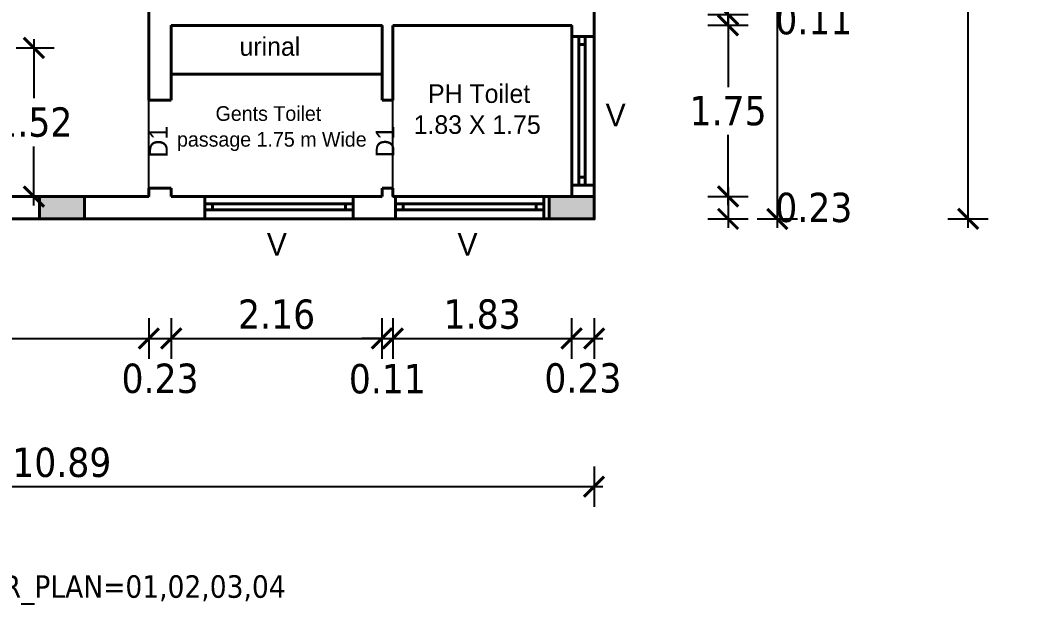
# Model space of a CAD drawing. Header units: metres. Extents: x 2770 to 3790, y -2264 to -643.
# Drawn here: x 3747.72 to 3757.93, y -2263.86 to -2257.88 of the extents above; entities that cross this region are included whole.
import ezdxf

# ---------------------------------------------------------------- set-up
doc = ezdxf.new("R2010")
doc.units = ezdxf.units.M
doc.header["$MEASUREMENT"] = 0
doc.header["$PDMODE"] = 2
for name, color, linetype in [('BLK_1_FLR_1_BLT_UP_AREA', 18, 'Continuous'), ('BLK_1_FLR_1_CARPET_AREA', 18, 'Continuous'), ('BLK_1_FLR_1_REGULAR_ROOM_1', 2, 'Continuous'), ('BLK_1_FLR_1_ROOM_1_LIGHT_VENTILATION_1', 2, 'Continuous'), ('BLK_1_FLR_1_SP_WC', 233, 'Continuous'), ('BLK_1_FLR_1_URINAL', 235, 'Continuous'), ('BLK_1_FLR_1_WATER_CLOSET', 1, 'Continuous')]:
    doc.layers.add(name, color=color, linetype=linetype)
doc.styles.add('CEN-GOT', font='arialbd.ttf')
doc.styles.add('STYLE1', font='tahoma.ttf', dxfattribs={"height": 0.4})
doc.styles.add('STYLE2', font='tahoma.ttf', dxfattribs={"height": 0.3})
doc.dimstyles.new('STY', dxfattribs={"dimscale": 0.9, "dimtxt": 0.23, "dimasz": 0.18, "dimexe": 0.15, "dimexo": 0.6, "dimgap": 0.1, "dimtad": 1, "dimtih": 1, "dimtoh": 1, "dimzin": 0, "dimdsep": 46, "dimtxsty": 'STYLE1', "dimblk": 'CLOSEDBLANK', "dimcen": 0.09375, "dimdle": 0.1, "dimse1": 1, "dimse2": 1, "dimadec": 0, "dimazin": 0, "dimtfac": 1, "dimtmove": 2, "dimatfit": 2, "dimfxl": 0, "dimtolj": 1, "dimtzin": 0, "dimarcsym": 0})

# ---------------------------------------------------------------- blocks, each defined once
blk = doc.blocks.new('_ArchTick')
at = {"color": 0, "lineweight": 0, "const_width": 0.15}
blk.add_lwpolyline([(-0.5, -0.5), (0.5, 0.5)], dxfattribs=at)
blk = doc.blocks.new('*D363')
at = {"color": 0, "lineweight": -2}
for p, q in [((3754.964, -2255.981), (3754.964, -2256.703)), ((3754.757, -2256.071), (3755.171, -2256.071)), ((3754.964, -2257.911), (3754.964, -2257.19)), ((3754.757, -2257.821), (3755.171, -2257.821))]:
    blk.add_line(p, q, dxfattribs=at)
at = {"layer": 'Defpoints', "color": 0, "linetype": 'ByBlock', "lineweight": -3}
for p in [(3752.664, -2256.071), (3753.039, -2257.821), (3754.964, -2257.821)]:
    blk.add_point(p, dxfattribs=at)
at = {"color": 0, "linetype": 'ByBlock', "lineweight": -2, "xscale": 0.207, "yscale": 0.207, "zscale": 0.207}
for p, rotation in [((3754.964, -2256.071), 90), ((3754.964, -2257.821), 270)]:
    blk.add_blockref('_ArchTick', p, dxfattribs=dict(at, rotation=rotation))
at = {"color": 0, "linetype": 'ByBlock', "lineweight": -3, "insert": (3754.964, -2256.946), "char_height": 0.3, "attachment_point": 5, "style": 'STYLE2'}
blk.add_mtext('\\A1;1.75', dxfattribs=at)
blk = doc.blocks.new('*D364')
at = {"color": 0, "lineweight": -2}
for p, q in [((3754.964, -2257.821), (3754.964, -2257.614)), ((3754.757, -2257.821), (3755.171, -2257.821)), ((3754.964, -2257.821), (3754.964, -2257.931)), ((3754.757, -2257.931), (3755.171, -2257.931)), ((3754.964, -2257.931), (3754.964, -2258.138))]:
    blk.add_line(p, q, dxfattribs=at)
at = {"layer": 'Defpoints', "color": 0, "linetype": 'ByBlock', "lineweight": -3}
for p in [(3753.039, -2257.821), (3753.016, -2257.931), (3754.964, -2257.931)]:
    blk.add_point(p, dxfattribs=at)
at = {"color": 0, "linetype": 'ByBlock', "lineweight": -2, "xscale": 0.207, "yscale": 0.207, "zscale": 0.207}
for p, rotation in [((3754.964, -2257.821), 270), ((3754.964, -2257.931), 90)]:
    blk.add_blockref('_ArchTick', p, dxfattribs=dict(at, rotation=rotation))
at = {"color": 0, "linetype": 'ByBlock', "lineweight": -3, "insert": (3755.841, -2257.876), "char_height": 0.3, "attachment_point": 5, "style": 'STYLE2'}
blk.add_mtext('\\A1;0.11', dxfattribs=at)
blk = doc.blocks.new('*D365')
at = {"color": 0, "lineweight": -2}
for p, q in [((3754.964, -2257.841), (3754.964, -2258.563)), ((3754.757, -2257.931), (3755.171, -2257.931)), ((3754.964, -2259.771), (3754.964, -2259.05)), ((3754.757, -2259.681), (3755.171, -2259.681))]:
    blk.add_line(p, q, dxfattribs=at)
at = {"layer": 'Defpoints', "color": 0, "linetype": 'ByBlock', "lineweight": -3}
for p in [(3753.016, -2257.931), (3752.899, -2259.681), (3754.964, -2259.681)]:
    blk.add_point(p, dxfattribs=at)
at = {"color": 0, "linetype": 'ByBlock', "lineweight": -2, "xscale": 0.207, "yscale": 0.207, "zscale": 0.207}
for p, rotation in [((3754.964, -2257.931), 90), ((3754.964, -2259.681), 270)]:
    blk.add_blockref('_ArchTick', p, dxfattribs=dict(at, rotation=rotation))
at = {"color": 0, "linetype": 'ByBlock', "lineweight": -3, "insert": (3754.964, -2258.806), "char_height": 0.3, "attachment_point": 5, "style": 'STYLE2'}
blk.add_mtext('\\A1;1.75', dxfattribs=at)
blk = doc.blocks.new('*D366')
at = {"color": 0, "lineweight": -2}
for p, q in [((3754.964, -2259.591), (3754.964, -2260.001)), ((3754.757, -2259.681), (3755.171, -2259.681)), ((3754.757, -2259.911), (3755.171, -2259.911))]:
    blk.add_line(p, q, dxfattribs=at)
at = {"layer": 'Defpoints', "color": 0, "linetype": 'ByBlock', "lineweight": -3}
for p in [(3752.899, -2259.681), (3752.894, -2259.911), (3754.964, -2259.911)]:
    blk.add_point(p, dxfattribs=at)
at = {"color": 0, "linetype": 'ByBlock', "lineweight": -2, "xscale": 0.207, "yscale": 0.207, "zscale": 0.207}
for p, rotation in [((3754.964, -2259.681), 90), ((3754.964, -2259.911), 270)]:
    blk.add_blockref('_ArchTick', p, dxfattribs=dict(at, rotation=rotation))
at = {"color": 0, "linetype": 'ByBlock', "lineweight": -3, "insert": (3755.841, -2259.796), "char_height": 0.3, "attachment_point": 5, "style": 'STYLE2'}
blk.add_mtext('\\A1;0.23', dxfattribs=at)
blk = doc.blocks.new('*D367')
at = {"color": 0, "lineweight": -2}
for p, q in [((3757.419, -2238.301), (3757.419, -2248.905)), ((3757.212, -2238.391), (3757.626, -2238.391)), ((3757.419, -2260.001), (3757.419, -2249.398)), ((3757.212, -2259.911), (3757.626, -2259.911))]:
    blk.add_line(p, q, dxfattribs=at)
at = {"layer": 'Defpoints', "color": 0, "linetype": 'ByBlock', "lineweight": -3}
for p in [(3752.664, -2238.391), (3752.664, -2259.911), (3757.419, -2259.911)]:
    blk.add_point(p, dxfattribs=at)
at = {"color": 0, "linetype": 'ByBlock', "lineweight": -2, "xscale": 0.207, "yscale": 0.207, "zscale": 0.207}
for p, rotation in [((3757.419, -2238.391), 90), ((3757.419, -2259.911), 270)]:
    blk.add_blockref('_ArchTick', p, dxfattribs=dict(at, rotation=rotation))
at = {"color": 0, "linetype": 'ByBlock', "lineweight": -3, "insert": (3757.419, -2249.151), "char_height": 0.3, "attachment_point": 5, "style": 'STYLE2'}
blk.add_mtext('\\A1;21.52', dxfattribs=at)
blk = doc.blocks.new('*D369')
at = {"color": 0, "lineweight": -2}
for p, q in [((3742.934, -2260.927), (3742.934, -2261.341)), ((3749.039, -2260.927), (3749.039, -2261.341)), ((3742.844, -2261.134), (3749.129, -2261.134))]:
    blk.add_line(p, q, dxfattribs=at)
at = {"layer": 'Defpoints', "color": 0, "linetype": 'ByBlock', "lineweight": -3}
for p in [(3749.039, -2258.446), (3742.934, -2259.137), (3749.039, -2261.134)]:
    blk.add_point(p, dxfattribs=at)
at = {"color": 0, "linetype": 'ByBlock', "lineweight": -2, "xscale": 0.207, "yscale": 0.207, "zscale": 0.207, "rotation": 180}
blk.add_blockref('_ArchTick', (3742.934, -2261.134), dxfattribs=at)
at = {"color": 0, "linetype": 'ByBlock', "lineweight": -2, "xscale": 0.207, "yscale": 0.207, "zscale": 0.207}
blk.add_blockref('_ArchTick', (3749.039, -2261.134), dxfattribs=at)
at = {"color": 0, "linetype": 'ByBlock', "lineweight": -3, "insert": (3745.987, -2260.888), "char_height": 0.3, "attachment_point": 5, "style": 'STYLE2'}
blk.add_mtext('\\A1;6.10', dxfattribs=at)
blk = doc.blocks.new('*D370')
at = {"color": 0, "lineweight": -2}
for p, q in [((3749.039, -2260.927), (3749.039, -2261.341)), ((3749.269, -2260.927), (3749.269, -2261.341)), ((3748.949, -2261.134), (3749.359, -2261.134))]:
    blk.add_line(p, q, dxfattribs=at)
at = {"layer": 'Defpoints', "color": 0, "linetype": 'ByBlock', "lineweight": -3}
for p in [(3749.039, -2258.446), (3749.269, -2258.43), (3749.269, -2261.134)]:
    blk.add_point(p, dxfattribs=at)
at = {"color": 0, "linetype": 'ByBlock', "lineweight": -2, "xscale": 0.207, "yscale": 0.207, "zscale": 0.207, "rotation": 180}
blk.add_blockref('_ArchTick', (3749.039, -2261.134), dxfattribs=at)
at = {"color": 0, "linetype": 'ByBlock', "lineweight": -2, "xscale": 0.207, "yscale": 0.207, "zscale": 0.207}
blk.add_blockref('_ArchTick', (3749.269, -2261.134), dxfattribs=at)
at = {"color": 0, "linetype": 'ByBlock', "lineweight": -3, "insert": (3749.154, -2261.544), "char_height": 0.3, "attachment_point": 5, "style": 'STYLE2'}
blk.add_mtext('\\A1;0.23', dxfattribs=at)
blk = doc.blocks.new('*D371')
at = {"color": 0, "lineweight": -2}
for p, q in [((3749.269, -2260.927), (3749.269, -2261.341)), ((3751.424, -2260.927), (3751.424, -2261.341)), ((3749.179, -2261.134), (3751.514, -2261.134))]:
    blk.add_line(p, q, dxfattribs=at)
at = {"layer": 'Defpoints', "color": 0, "linetype": 'ByBlock', "lineweight": -3}
for p in [(3751.424, -2258.109), (3749.269, -2258.43), (3751.424, -2261.134)]:
    blk.add_point(p, dxfattribs=at)
at = {"color": 0, "linetype": 'ByBlock', "lineweight": -2, "xscale": 0.207, "yscale": 0.207, "zscale": 0.207, "rotation": 180}
blk.add_blockref('_ArchTick', (3749.269, -2261.134), dxfattribs=at)
at = {"color": 0, "linetype": 'ByBlock', "lineweight": -2, "xscale": 0.207, "yscale": 0.207, "zscale": 0.207}
blk.add_blockref('_ArchTick', (3751.424, -2261.134), dxfattribs=at)
at = {"color": 0, "linetype": 'ByBlock', "lineweight": -3, "insert": (3750.346, -2260.888), "char_height": 0.3, "attachment_point": 5, "style": 'STYLE2'}
blk.add_mtext('\\A1;2.16', dxfattribs=at)
blk = doc.blocks.new('*D372')
at = {"color": 0, "lineweight": -2}
for p, q in [((3751.424, -2260.927), (3751.424, -2261.341)), ((3751.534, -2260.927), (3751.534, -2261.341)), ((3751.424, -2261.134), (3751.217, -2261.134)), ((3751.424, -2261.134), (3751.534, -2261.134)), ((3751.534, -2261.134), (3751.741, -2261.134))]:
    blk.add_line(p, q, dxfattribs=at)
at = {"layer": 'Defpoints', "color": 0, "linetype": 'ByBlock', "lineweight": -3}
for p in [(3751.424, -2258.109), (3751.534, -2258.15), (3751.534, -2261.134)]:
    blk.add_point(p, dxfattribs=at)
at = {"color": 0, "linetype": 'ByBlock', "lineweight": -2, "xscale": 0.207, "yscale": 0.207, "zscale": 0.207}
blk.add_blockref('_ArchTick', (3751.424, -2261.134), dxfattribs=at)
at = {"color": 0, "linetype": 'ByBlock', "lineweight": -2, "xscale": 0.207, "yscale": 0.207, "zscale": 0.207, "rotation": 180}
blk.add_blockref('_ArchTick', (3751.534, -2261.134), dxfattribs=at)
at = {"color": 0, "linetype": 'ByBlock', "lineweight": -3, "insert": (3751.479, -2261.548), "char_height": 0.3, "attachment_point": 5, "style": 'STYLE2'}
blk.add_mtext('\\A1;0.11', dxfattribs=at)
blk = doc.blocks.new('*D373')
at = {"color": 0, "lineweight": -2}
for p, q in [((3751.534, -2260.927), (3751.534, -2261.341)), ((3753.364, -2260.927), (3753.364, -2261.341)), ((3751.444, -2261.134), (3753.454, -2261.134))]:
    blk.add_line(p, q, dxfattribs=at)
at = {"layer": 'Defpoints', "color": 0, "linetype": 'ByBlock', "lineweight": -3}
for p in [(3753.364, -2257.931), (3751.534, -2258.15), (3753.364, -2261.134)]:
    blk.add_point(p, dxfattribs=at)
at = {"color": 0, "linetype": 'ByBlock', "lineweight": -2, "xscale": 0.207, "yscale": 0.207, "zscale": 0.207, "rotation": 180}
blk.add_blockref('_ArchTick', (3751.534, -2261.134), dxfattribs=at)
at = {"color": 0, "linetype": 'ByBlock', "lineweight": -2, "xscale": 0.207, "yscale": 0.207, "zscale": 0.207}
blk.add_blockref('_ArchTick', (3753.364, -2261.134), dxfattribs=at)
at = {"color": 0, "linetype": 'ByBlock', "lineweight": -3, "insert": (3752.449, -2260.887), "char_height": 0.3, "attachment_point": 5, "style": 'STYLE2'}
blk.add_mtext('\\A1;1.83', dxfattribs=at)
blk = doc.blocks.new('*D374')
at = {"color": 0, "lineweight": -2}
for p, q in [((3753.364, -2260.927), (3753.364, -2261.341)), ((3753.594, -2260.927), (3753.594, -2261.341)), ((3753.274, -2261.134), (3753.684, -2261.134))]:
    blk.add_line(p, q, dxfattribs=at)
at = {"layer": 'Defpoints', "color": 0, "linetype": 'ByBlock', "lineweight": -3}
for p in [(3753.364, -2257.931), (3753.594, -2257.931), (3753.594, -2261.134)]:
    blk.add_point(p, dxfattribs=at)
at = {"color": 0, "linetype": 'ByBlock', "lineweight": -2, "xscale": 0.207, "yscale": 0.207, "zscale": 0.207, "rotation": 180}
blk.add_blockref('_ArchTick', (3753.364, -2261.134), dxfattribs=at)
at = {"color": 0, "linetype": 'ByBlock', "lineweight": -2, "xscale": 0.207, "yscale": 0.207, "zscale": 0.207}
blk.add_blockref('_ArchTick', (3753.594, -2261.134), dxfattribs=at)
at = {"color": 0, "linetype": 'ByBlock', "lineweight": -3, "insert": (3753.479, -2261.54), "char_height": 0.3, "attachment_point": 5, "style": 'STYLE2'}
blk.add_mtext('\\A1;0.23', dxfattribs=at)
blk = doc.blocks.new('*D393')
at = {"layer": 'BLK_1_FLR_1_ROOM_1_LIGHT_VENTILATION_1', "color": 0, "lineweight": -2}
for p, q in [((3747.863, -2258.073), (3747.863, -2258.677)), ((3747.682, -2258.163), (3748.07, -2258.163)), ((3747.863, -2259.773), (3747.863, -2259.169)), ((3747.682, -2259.683), (3748.07, -2259.683))]:
    blk.add_line(p, q, dxfattribs=at)
at = {"layer": 'Defpoints', "color": 0, "linetype": 'ByBlock', "lineweight": -3}
for p in [(3747.475, -2258.163), (3747.475, -2259.683), (3747.863, -2259.683)]:
    blk.add_point(p, dxfattribs=at)
at = {"layer": 'BLK_1_FLR_1_ROOM_1_LIGHT_VENTILATION_1', "color": 0, "linetype": 'ByBlock', "lineweight": -2, "xscale": 0.207, "yscale": 0.207, "zscale": 0.207}
for p, rotation in [((3747.863, -2258.163), 90), ((3747.863, -2259.683), 270)]:
    blk.add_blockref('_ArchTick', p, dxfattribs=dict(at, rotation=rotation))
at = {"layer": 'BLK_1_FLR_1_ROOM_1_LIGHT_VENTILATION_1', "color": 0, "linetype": 'ByBlock', "lineweight": -3, "insert": (3747.863, -2258.923), "char_height": 0.3, "attachment_point": 5, "style": 'STYLE2'}
blk.add_mtext('\\A1;1.52', dxfattribs=at)
blk = doc.blocks.new('*D409')
at = {"color": 0, "lineweight": -2}
for p, q in [((3742.704, -2262.442), (3742.704, -2262.856)), ((3753.593, -2262.442), (3753.593, -2262.856)), ((3742.614, -2262.649), (3753.683, -2262.649))]:
    blk.add_line(p, q, dxfattribs=at)
at = {"layer": 'Defpoints', "color": 0, "linetype": 'ByBlock', "lineweight": -3}
for p in [(3742.704, -2259.472), (3753.593, -2259.566), (3753.593, -2262.649)]:
    blk.add_point(p, dxfattribs=at)
at = {"color": 0, "linetype": 'ByBlock', "lineweight": -2, "xscale": 0.207, "yscale": 0.207, "zscale": 0.207, "rotation": 180}
blk.add_blockref('_ArchTick', (3742.704, -2262.649), dxfattribs=at)
at = {"color": 0, "linetype": 'ByBlock', "lineweight": -2, "xscale": 0.207, "yscale": 0.207, "zscale": 0.207}
blk.add_blockref('_ArchTick', (3753.593, -2262.649), dxfattribs=at)
at = {"color": 0, "linetype": 'ByBlock', "lineweight": -3, "insert": (3748.149, -2262.403), "char_height": 0.3, "attachment_point": 5, "style": 'STYLE2'}
blk.add_mtext('\\A1;10.89', dxfattribs=at)
blk = doc.blocks.new('*D444')
at = {"color": 0, "lineweight": -2}
for p, q in [((3755.468, -2238.301), (3755.468, -2248.905)), ((3755.261, -2238.391), (3755.675, -2238.391)), ((3755.468, -2260.001), (3755.468, -2249.398)), ((3755.261, -2259.911), (3755.675, -2259.911))]:
    blk.add_line(p, q, dxfattribs=at)
at = {"layer": 'Defpoints', "color": 0, "linetype": 'ByBlock', "lineweight": -3}
for p in [(3750.714, -2238.391), (3750.714, -2259.911), (3755.468, -2259.911)]:
    blk.add_point(p, dxfattribs=at)
at = {"color": 0, "linetype": 'ByBlock', "lineweight": -2, "xscale": 0.207, "yscale": 0.207, "zscale": 0.207}
for p, rotation in [((3755.468, -2238.391), 90), ((3755.468, -2259.911), 270)]:
    blk.add_blockref('_ArchTick', p, dxfattribs=dict(at, rotation=rotation))
at = {"color": 0, "linetype": 'ByBlock', "lineweight": -3, "insert": (3755.468, -2249.151), "char_height": 0.3, "attachment_point": 5, "style": 'STYLE2'}
blk.add_mtext('\\A1;21.52', dxfattribs=at)

msp = doc.modelspace()

# ---------------------------------------------------------------- hatches: boundary and pattern name
at = {"linetype": 'ByBlock', "lineweight": 40}
h = msp.add_hatch(color=7, dxfattribs=at)
h.dxf.hatch_style = 1
h.paths.add_polyline_path([(3747.92056, -2259.68149), (3747.92056, -2259.91149), (3748.38056, -2259.91149), (3748.38056, -2259.68149)])
h = msp.add_hatch(color=7, dxfattribs=at)
h.dxf.hatch_style = 1
h.paths.add_polyline_path([(3753.13441, -2259.68148), (3753.13441, -2259.91148), (3753.59441, -2259.91148), (3753.59441, -2259.68148)])
h = msp.add_hatch(color=7, dxfattribs=at)
h.dxf.hatch_style = 1
h.paths.add_polyline_path([(3753.13441, -2259.68149), (3753.13441, -2259.91149), (3753.59441, -2259.91149), (3753.59441, -2259.68149)])

# ---------------------------------------------------------------- linework, layer by layer
at = {"color": 7, "linetype": 'ByBlock', "lineweight": 40}
for p, q in [((3753.59441, -2238.39149), (3753.59441, -2259.91149)), ((3749.03861, -2257.19149), (3749.03861, -2258.6971)), ((3749.26856, -2257.93149), (3749.26856, -2258.6971)), ((3749.26856, -2257.93149), (3751.42441, -2257.93149)), ((3751.42441, -2257.93149), (3751.42441, -2258.6971)), ((3751.53441, -2257.93149), (3753.36441, -2257.93149)), ((3751.53441, -2257.93149), (3751.53441, -2258.6971)), ((3753.36441, -2257.93149), (3753.36441, -2259.68149)), ((3753.59301, -2258.04579), (3753.36441, -2258.04579)), ((3753.43697, -2258.04579), (3753.43697, -2259.56579)), ((3753.50097, -2258.04579), (3753.50097, -2259.56579)), ((3753.50097, -2258.127), (3753.43697, -2258.127)), ((3749.26856, -2258.43022), (3751.42441, -2258.43022)), ((3749.26856, -2258.6971), (3749.03861, -2258.6971)), ((3751.42441, -2258.6971), (3751.53441, -2258.6971)), ((3753.43697, -2259.48458), (3753.50097, -2259.48458)), ((3749.26856, -2259.5971), (3749.03861, -2259.5971)), ((3749.03861, -2259.5971), (3749.03861, -2259.68149)), ((3749.26856, -2259.5971), (3749.26856, -2259.68149)), ((3751.42441, -2259.5971), (3751.53441, -2259.5971)), ((3751.42441, -2259.5971), (3751.42441, -2259.68149)), ((3751.53441, -2259.5971), (3751.53441, -2259.68149)), ((3753.59301, -2259.56579), (3753.36441, -2259.56579)), ((3749.03861, -2259.68149), (3742.93441, -2259.68149)), ((3749.26856, -2259.68149), (3751.42441, -2259.68149)), ((3751.42441, -2259.68149), (3749.26856, -2259.68149)), ((3749.61087, -2259.91149), (3749.61087, -2259.68289)), ((3751.13087, -2259.91149), (3751.13087, -2259.68289)), ((3753.36441, -2259.68149), (3751.53441, -2259.68149)), ((3751.53441, -2259.68149), (3753.36441, -2259.68149)), ((3751.56108, -2259.91149), (3751.56108, -2259.68289)), ((3753.08108, -2259.91149), (3753.08108, -2259.68289)), ((3753.59441, -2259.68149), (3753.13441, -2259.68149)), ((3751.13087, -2259.75545), (3749.61087, -2259.75545)), ((3751.13087, -2259.81945), (3749.61087, -2259.81945)), ((3749.69208, -2259.75545), (3749.69208, -2259.81945)), ((3751.04966, -2259.81945), (3751.04966, -2259.75545)), ((3753.08108, -2259.75545), (3751.56108, -2259.75545)), ((3753.08108, -2259.81945), (3751.56108, -2259.81945)), ((3751.64229, -2259.75545), (3751.64229, -2259.81945)), ((3752.99987, -2259.81945), (3752.99987, -2259.75545)), ((3753.59441, -2259.91149), (3742.70441, -2259.91149))]:
    msp.add_line(p, q, dxfattribs=at)
at = {"color": 7, "linetype": 'ByBlock', "lineweight": -3}
msp.add_lwpolyline([(3742.70441, -2241.62148), (3753.59441, -2241.62148), (3753.59441, -2259.91148), (3742.70441, -2259.91148)], close=True, dxfattribs=at)
at = {"color": 7, "linetype": 'ByBlock', "lineweight": 40}
for points in [[(3747.92056, -2259.68149), (3747.92056, -2259.91149), (3748.38056, -2259.91149), (3748.38056, -2259.68149), (3747.92056, -2259.68149)], [(3753.13441, -2259.68148), (3753.13441, -2259.91148), (3753.59441, -2259.91148), (3753.59441, -2259.68148), (3753.13441, -2259.68148)], [(3753.13441, -2259.68149), (3753.13441, -2259.91149), (3753.59441, -2259.91149), (3753.59441, -2259.68149), (3753.13441, -2259.68149)]]:
    msp.add_lwpolyline(points, dxfattribs=at)
at = {"layer": 'BLK_1_FLR_1_BLT_UP_AREA', "color": 18}
msp.add_lwpolyline([(3742.70441, -2241.62149), (3753.59441, -2241.62149), (3753.59441, -2259.91149), (3742.70441, -2259.91149)], close=True, dxfattribs=at)
at = {"layer": 'BLK_1_FLR_1_CARPET_AREA', "color": 18, "linetype": 'ByBlock', "lineweight": -3}
msp.add_lwpolyline([(3746.63056, -2250.51148), (3753.36441, -2250.51148), (3753.36441, -2241.85147), (3742.93441, -2241.85147), (3742.93441, -2259.68148), (3749.03861, -2259.68148), (3749.03861, -2256.07148), (3746.63056, -2256.07148), (3746.63056, -2250.51148)], close=True, dxfattribs=at)
at = {"layer": 'BLK_1_FLR_1_REGULAR_ROOM_1', "color": 2, "linetype": 'ByBlock', "lineweight": -3}
msp.add_lwpolyline([(3746.63056, -2250.51148), (3753.36441, -2250.51148), (3753.36441, -2241.85147), (3742.93441, -2241.85147), (3742.93441, -2259.68148), (3749.03861, -2259.68148), (3749.03861, -2256.07148), (3746.63056, -2256.07148), (3746.63056, -2250.51148)], close=True, dxfattribs=at)
at = {"layer": 'BLK_1_FLR_1_SP_WC', "color": 233}
msp.add_lwpolyline([(3751.53441, -2257.93149), (3753.36441, -2257.93149), (3753.36441, -2259.68149), (3751.53441, -2259.68149)], close=True, dxfattribs=at)
at = {"layer": 'BLK_1_FLR_1_URINAL', "color": 235, "ltscale": 400}
msp.add_lwpolyline([(3749.26856, -2258.43022), (3751.42441, -2258.43022), (3751.42441, -2257.93149), (3749.26856, -2257.93149)], close=True, dxfattribs=at)
at = {"layer": 'BLK_1_FLR_1_WATER_CLOSET', "color": 1}
msp.add_lwpolyline([(3751.53441, -2257.93149), (3753.36441, -2257.93149), (3753.36441, -2259.68148), (3751.53441, -2259.68148)], close=True, dxfattribs=at)

# ---------------------------------------------------------------- texts
at = {"color": 7, "lineweight": 40, "ltscale": 1.5, "attachment_point": 7, "style": 'CEN-GOT'}
for s, insert, char_height, width in [('{\\fFootlight MT Light|b0|i0|c0|p18;\\W6.52728;  \\W1;urinal}', (3749.0455, -2258.2455), 0.19, 2.6307382), ('{\\fFootlight MT Light|b0|i0|c0|p18;\\W5.34466;  \\W1;PH Toilet\\P{\\W8.601425; }1.83 X 1.75}', (3751.14072, -2259.04432), 0.19, 2.6307382), ('{\\fFootlight MT Light|b0|i0|c0|p18;\\W6.61082;  \\W1;Gents Toilet}', (3748.98513, -2258.91052), 0.15, 2.6307382), ('\\pt3.45;{\\fFootlight MT Light|b0|i0|c0|p18;V}', (3753.71147, -2258.96332), 0.23, 2.4007382), ('{\\fFootlight MT Light|b0|i0|c0|p18;\\W5.3232; \\W1;passage 1.75 m Wide}', (3749.03057, -2259.21746), 0.15, 2.6307382), ('\\pt3.45;{\\fFootlight MT Light|b0|i0|c0|p18;V}', (3750.24628, -2260.28586), 0.23, 2.4007382), ('\\pt3.45;{\\fFootlight MT Light|b0|i0|c0|p18;V}', (3752.19649, -2260.28586), 0.23, 2.4007382)]:
    msp.add_mtext(s, dxfattribs=dict(at, insert=insert, char_height=char_height, width=width))
at = {"color": 7, "lineweight": 40, "ltscale": 1.5, "char_height": 0.19, "width": 2.4007382, "attachment_point": 7, "rotation": 90, "style": 'CEN-GOT'}
for insert in [(3749.23225, -2260.28888), (3751.55009, -2260.28754)]:
    msp.add_mtext('{\\fFootlight MT Light|b0|i0|c0|p18;\\W7.1135;  \\W1;D1}', dxfattribs=dict(at, insert=insert))
at = {"layer": 'BLK_1_FLR_1_BLT_UP_AREA', "color": 18, "linetype": 'ByBlock', "lineweight": -3, "insert": (3745.57299, -2263.55568), "char_height": 0.23, "width": 4.4229046, "attachment_point": 1, "style": 'STYLE1'}
msp.add_mtext('TYPICAL_FLOOR_PLAN=01,02,03,04', dxfattribs=at)

# ---------------------------------------------------------------- dimensions: what is measured, and where the dimension line sits
at = {"color": 7, "linetype": 'ByBlock', "lineweight": -3}
for base, p1, p2, picture, middle in [((3755.46846, -2259.91149), (3750.71423, -2238.39149), (3750.71403, -2259.91149), '*D444', (3755.46846, -2249.15149)), ((3757.41867, -2259.91149), (3752.66443, -2238.39149), (3752.66424, -2259.91149), '*D367', (3757.41867, -2249.15149)), ((3754.96435, -2257.82149), (3752.66443, -2256.07149), (3753.03908, -2257.82149), '*D363', (3754.96435, -2256.94649)), ((3754.96435, -2257.93149), (3753.03908, -2257.82149), (3753.01565, -2257.93149), '*D364', (3755.84093, -2257.87649)), ((3754.96435, -2259.68149), (3753.01565, -2257.93149), (3752.89875, -2259.68149), '*D365', (3754.96435, -2258.80649)), ((3754.96435, -2259.91149), (3752.89875, -2259.68149), (3752.8939, -2259.91149), '*D366', (3755.84133, -2259.79649))]:
    dim = msp.add_linear_dim(base=base, p1=p1, p2=p2, angle=90, dimstyle='STY', override={"dimtxt": 0.3, "dimasz": 0.23, "dimexe": 0.23, "dimexo": 0.23, "dimtxsty": 'STYLE2', "dimblk": 'ArchTick', "dimcen": 0.23, "dimse1": 0, "dimse2": 0, "dimldrblk": 'ArchTick', "dimfxl": 0.23, "dimfxlon": 1, "dimtfill": 1, "dimtfillclr": 256, "dimarcsym": 1}, dxfattribs=at)
    dim.commit()
    dim.dimension.update_dxf_attribs({"geometry": picture, "text_midpoint": middle})
for base, p1, p2, picture, middle in [((3753.36441, -2261.13381), (3751.53441, -2258.14974), (3753.36441, -2257.93149), '*D373', (3752.44941, -2260.88696)), ((3751.42441, -2261.13381), (3749.26856, -2258.43022), (3751.42441, -2258.10948), '*D371', (3750.34648, -2260.88756)), ((3749.03861, -2261.13367), (3742.93441, -2259.13707), (3749.03861, -2258.44631), '*D369', (3745.98651, -2260.88752)), ((3753.59301, -2262.64941), (3742.70441, -2259.47226), (3753.59301, -2259.56579), '*D409', (3748.14871, -2262.40256))]:
    dim = msp.add_linear_dim(base=base, p1=p1, p2=p2, dimstyle='STY', override={"dimtxt": 0.3, "dimasz": 0.23, "dimexe": 0.23, "dimexo": 0.23, "dimtxsty": 'STYLE2', "dimblk": 'ArchTick', "dimcen": 0.23, "dimse1": 0, "dimse2": 0, "dimldrblk": 'ArchTick', "dimfxl": 0.23, "dimfxlon": 1, "dimtfill": 1, "dimtfillclr": 256, "dimarcsym": 1}, dxfattribs=at)
    dim.commit()
    dim.dimension.update_dxf_attribs({"geometry": picture, "text_midpoint": middle})
for base, p1, p2, picture, middle in [((3753.59441, -2261.13381), (3753.36441, -2257.93149), (3753.59441, -2257.93149), '*D374', (3753.47941, -2261.54024)), ((3751.53441, -2261.13381), (3751.42441, -2258.10948), (3751.53441, -2258.14974), '*D372', (3751.47941, -2261.54841)), ((3749.26856, -2261.13381), (3749.03861, -2258.44631), (3749.26856, -2258.43022), '*D370', (3749.15359, -2261.5443))]:
    dim = msp.add_linear_dim(base=base, p1=p1, p2=p2, dimstyle='STY', override={"dimtxt": 0.3, "dimasz": 0.23, "dimexe": 0.23, "dimexo": 0.23, "dimtxsty": 'STYLE2', "dimblk": 'ArchTick', "dimcen": 0.23, "dimse1": 0, "dimse2": 0, "dimldrblk": 'ArchTick', "dimfxl": 0.23, "dimfxlon": 1, "dimtfill": 1, "dimtfillclr": 256, "dimarcsym": 1}, dxfattribs=at)
    dim.commit()
    dim.dimension.update_dxf_attribs({"geometry": picture, "text_midpoint": middle, "dimtype": 160})
at = {"layer": 'BLK_1_FLR_1_ROOM_1_LIGHT_VENTILATION_1', "color": 232, "linetype": 'ByBlock', "lineweight": -3}
dim = msp.add_aligned_dim(p1=(3747.47479, -2258.16289), p2=(3747.47479, -2259.68289), distance=0.38805, dimstyle='STY', override={"dimtxt": 0.3, "dimasz": 0.23, "dimexe": 0.23, "dimexo": 0.23, "dimtxsty": 'STYLE2', "dimblk": 'ArchTick', "dimcen": 0.23, "dimse1": 0, "dimse2": 0, "dimldrblk": 'ArchTick', "dimfxl": 0.23, "dimfxlon": 1, "dimtfill": 1, "dimtfillclr": 256, "dimarcsym": 1}, dxfattribs=at)
dim.commit()
dim.dimension.update_dxf_attribs({"geometry": '*D393', "text_midpoint": (3747.86284, -2258.92289)})

doc.saveas('drawing.dxf')
